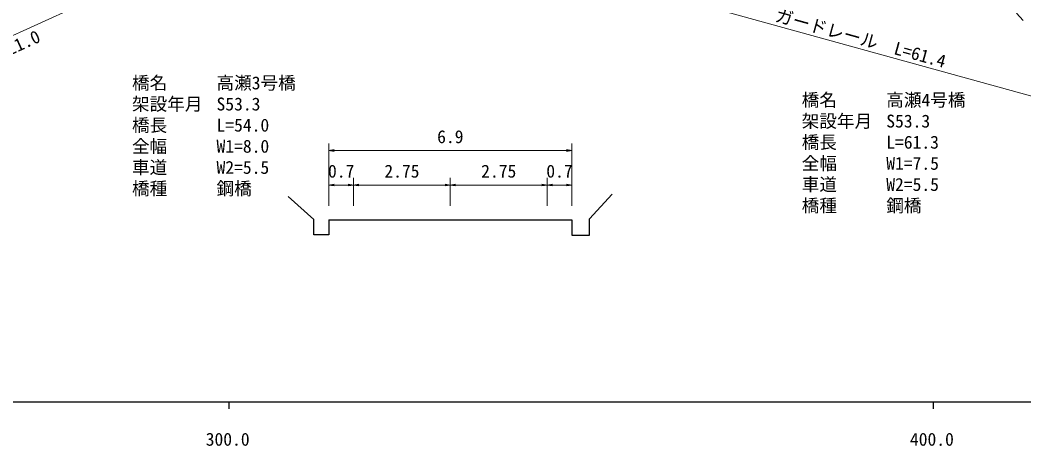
# Model space of a CAD drawing. Units: millimetres at full size, sheet at 1:1000, with parts at other scales. Extents: x 40000 to 680000, y 20000 to 380000.
# Drawn here: x 338367 to 480910, y 198715 to 259204 of the extents above; entities that cross this region are included whole.
import ezdxf
from ezdxf.enums import TextEntityAlignment as Align

# ---------------------------------------------------------------- set-up
doc = ezdxf.new("R2010")
doc.units = ezdxf.units.MM
doc.header["$LTSCALE"] = 1000
for name, color, linetype, lineweight in [('M-BGD', 7, 'Continuous', 25), ('M-STR-HTXT', 7, 'Continuous', 13), ('M-TTL-BAND', 7, 'Continuous', 25)]:
    doc.layers.add(name, color=color, linetype=linetype, lineweight=lineweight)
doc.styles.add('ＭＳ ゴシック', font='')
doc.styles.get('ＭＳ ゴシック').set_extended_font_data('MS Gothic')

# ---------------------------------------------------------------- blocks, each defined once
blk = doc.blocks.new('open_arrow')
at = {"color": 0, "linetype": 'Continuous', "lineweight": -2}
blk.add_lwpolyline([(7.5, 1.25), (0, 0), (7.5, -1.25)], dxfattribs=at)

msp = doc.modelspace()

# ---------------------------------------------------------------- linework, layer by layer
at = {"layer": 'M-BGD'}
for p, q in [((380078, 230880), (376416, 234135)), ((419226, 230975), (422428, 234456))]:
    msp.add_line(p, q, dxfattribs=at)
for points in [[(480800, 259133), (479849, 260169)], [(416712, 230819), (416712, 228666), (419226, 228666), (419226, 230975)], [(382212, 230819), (382212, 228711), (380078, 228711), (380078, 230880)], [(382212, 230819), (385712, 230819), (399462, 230819), (413212, 230819), (416712, 230819)]]:
    msp.add_lwpolyline(points, dxfattribs=at)
at = {"layer": 'M-STR-HTXT'}
for p, q in [((427572, 263449), (485511, 247402)), ((327332, 252514), (346535, 261192)), ((382212, 232819), (382212, 241673)), ((416712, 232819), (416712, 241673)), ((416712, 240673), (382212, 240673)), ((385712, 232819), (385712, 236777)), ((399462, 232819), (399462, 236777)), ((413212, 232819), (413212, 236777)), ((382212, 235777), (385712, 235777)), ((385712, 235777), (399462, 235777)), ((399462, 235777), (413212, 235777)), ((413212, 235777), (416712, 235777))]:
    msp.add_line(p, q, dxfattribs=at)
at = {"layer": 'M-TTL-BAND'}
for p, q in [((40000, 205000), (579000, 205000)), ((368000, 205000), (368000, 204000)), ((468000, 205000), (468000, 204000))]:
    msp.add_line(p, q, dxfattribs=at)

# ---------------------------------------------------------------- block references
at = {"layer": 'M-STR-HTXT', "xscale": 100, "yscale": 100}
for p in [(382212, 240673), (382212, 235777), (385712, 235777), (399462, 235777), (413212, 235777)]:
    msp.add_blockref('open_arrow', p, dxfattribs=at)
at = {"layer": 'M-STR-HTXT', "xscale": 100, "yscale": 100, "rotation": 180}
for p in [(416712, 240673), (385712, 235777), (399462, 235777), (413212, 235777), (416712, 235777)]:
    msp.add_blockref('open_arrow', p, dxfattribs=at)

# ---------------------------------------------------------------- texts
at = {"layer": 'M-STR-HTXT', "style": 'ＭＳ ゴシック'}
for s, rotation, p in [('ガードレール\u3000L=61.4', 344.519, (445305, 258538)), ('L=21.0', 24.319, (334840, 252611))]:
    msp.add_text(s, height=1833, rotation=rotation, dxfattribs=at).set_placement(p, align=Align.BOTTOM_LEFT)
for s, p in [('橋名', (354262, 248814)), ('高瀬3号橋', (366262, 248814)), ('架設年月', (354262, 245814)), ('S53.3', (366262, 245814)), ('橋名', (449362, 246390)), ('高瀬4号橋', (461362, 246390)), ('橋長', (354262, 242814)), ('L=54.0', (366262, 242814)), ('架設年月', (449362, 243390)), ('S53.3', (461362, 243390)), ('全幅', (354262, 239814)), ('橋長', (449362, 240390)), ('L=61.3', (461362, 240390)), ('W1=8.0', (366262, 239814)), ('全幅', (449362, 237390)), ('W1=7.5', (461362, 237390)), ('車道', (354262, 236814)), ('W2=5.5', (366262, 236814)), ('車道', (449362, 234390)), ('W2=5.5', (461362, 234390)), ('橋種', (354262, 233814)), ('鋼橋', (366262, 233814)), ('橋種', (449362, 231390)), ('鋼橋', (461362, 231390))]:
    msp.add_text(s, height=1833, dxfattribs=at).set_placement(p, align=Align.BOTTOM_LEFT)
for s, p in [('6.9', (399462, 241173)), ('0.7', (383962, 236277)), ('2.75', (392587, 236277)), ('2.75', (406337, 236277)), ('0.7', (414962, 236277))]:
    msp.add_text(s, height=1833, dxfattribs=at).set_placement(p, align=Align.BOTTOM_CENTER)
at = {"layer": 'M-TTL-BAND', "style": 'ＭＳ ゴシック'}
for s, p in [('300.0', (367844, 198195)), ('400.0', (467844, 198195))]:
    msp.add_text(s, height=1833, dxfattribs=at).set_placement(p, align=Align.BOTTOM_CENTER)

doc.saveas('drawing.dxf')
